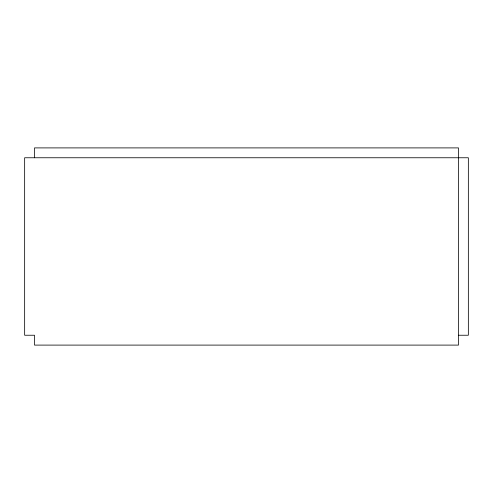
<?xml version="1.0" encoding="UTF-8"?>
<svg xmlns="http://www.w3.org/2000/svg" width="493" height="493" viewBox="0 0 493 493"><rect width="100%" height="100%" fill="white"/><g stroke="black" fill="none" stroke-linecap="round" stroke-linejoin="round"><path stroke-width="0.74" d="M458.49 335.24L468.35 335.24L468.35 157.76L24.65 157.76L24.65 335.24L34.51 335.24L34.51 345.1L458.49 345.1L458.49 147.9L34.51 147.9L34.51 157.76"/></g></svg>
